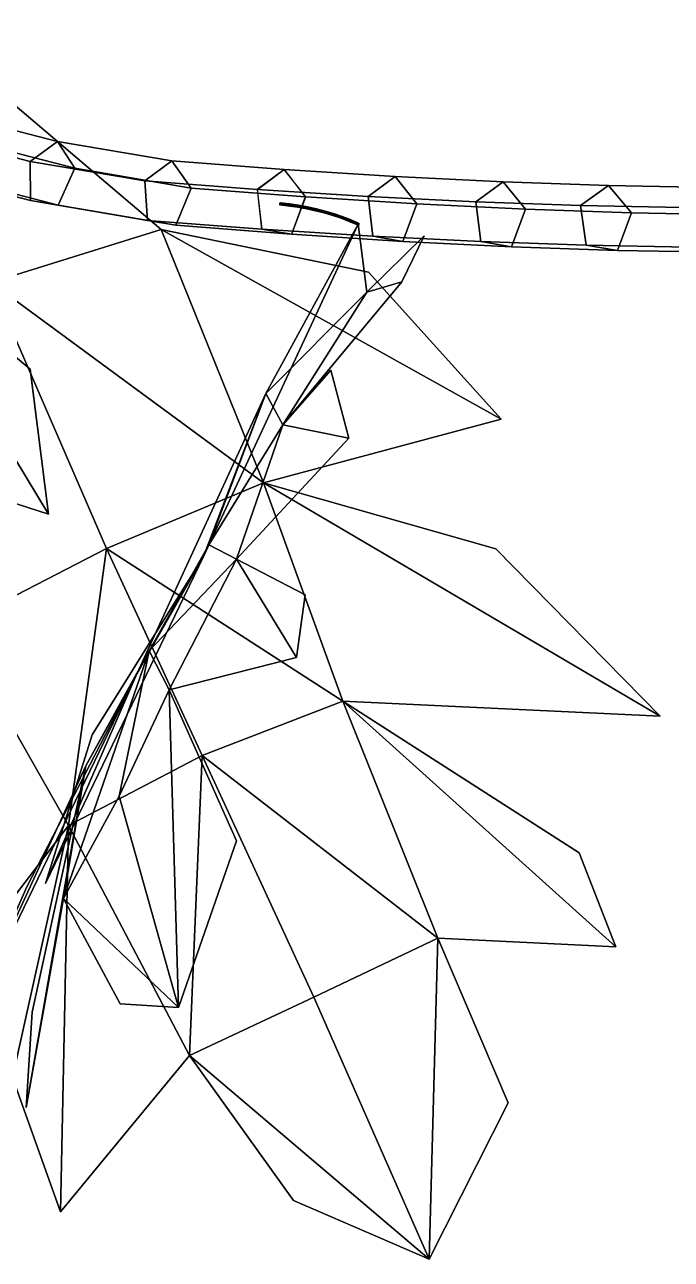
# Model space of a CAD drawing. Header units: metres. Extents: x -349 to 464, y -383 to 362.
# Drawn here: x 377.43 to 399.44, y -201.01 to -159.02 of the extents above; entities that cross this region are included whole.
import ezdxf

# ---------------------------------------------------------------- set-up
doc = ezdxf.new("R2010")
doc.units = ezdxf.units.M

msp = doc.modelspace()

# ---------------------------------------------------------------- linework, layer by layer
at = {"layer": 'Breeder_Leaf', "color": 3}
for points in [[(382.0763, -165.979, 79.2399), (376.2766, -167.783, 78.2653), (370.7701, -156.3867, 79.3538)], [(382.0763, -165.979, 79.2399), (370.7701, -156.3867, 79.3538), (376.2766, -167.783, 78.2653)], [(388.7774, -165.799, 372.5667), (385.641, -171.5636, 361.6895), (383.5169, -177.1063, 364.5464)], [(388.7774, -165.799, 372.5667), (383.5169, -177.1063, 364.5464), (385.641, -171.5636, 361.6895)], [(389.0762, -168.1186, 357.9249), (385.641, -171.5636, 361.6895), (388.7774, -165.799, 372.5667)], [(389.0762, -168.1186, 357.9249), (388.7774, -165.799, 372.5667), (385.641, -171.5636, 361.6895)], [(382.0763, -165.979, 79.2399), (385.5614, -174.5974, 78.1171), (376.2766, -167.783, 78.2653)], [(382.0763, -165.979, 79.2399), (376.2766, -167.783, 78.2653), (385.5614, -174.5974, 78.1171)], [(382.0763, -165.979, 79.2399), (393.6472, -172.4371, 78.7715), (385.5614, -174.5974, 78.1171)], [(382.0763, -165.979, 79.2399), (385.5614, -174.5974, 78.1171), (393.6472, -172.4371, 78.7715)], [(382.0763, -165.979, 79.2399), (389.1296, -167.4333, 79.345), (393.6472, -172.4371, 78.7715)], [(382.0763, -165.979, 79.2399), (393.6472, -172.4371, 78.7715), (389.1296, -167.4333, 79.345)], [(389.0762, -168.1186, 357.9249), (391.0197, -166.1956, 351.2615), (390.2637, -167.7636, 344.7234)], [(389.0762, -168.1186, 357.9249), (390.2637, -167.7636, 344.7234), (391.0197, -166.1956, 351.2615)], [(372.8115, -166.6852, 91.681), (378.2404, -175.6605, 99.7917), (370.4275, -173.1521, 98.01966)], [(372.8115, -166.6852, 91.681), (370.4275, -173.1521, 98.01966), (378.2404, -175.6605, 99.7917)], [(372.8115, -166.6852, 91.681), (377.6205, -170.7374, 95.1923), (378.2404, -175.6605, 99.7917)], [(372.8115, -166.6852, 91.681), (378.2404, -175.6605, 99.7917), (377.6205, -170.7374, 95.1923)], [(376.2766, -167.783, 78.2653), (380.2137, -176.8272, 78.1924), (375.0642, -179.4822, 78.4352)], [(376.2766, -167.783, 78.2653), (375.0642, -179.4822, 78.4352), (380.2137, -176.8272, 78.1924)], [(385.5614, -174.5974, 78.1171), (380.2137, -176.8272, 78.1924), (376.2766, -167.783, 78.2653)], [(385.5614, -174.5974, 78.1171), (376.2766, -167.783, 78.2653), (380.2137, -176.8272, 78.1924)], [(389.0762, -168.1186, 357.9249), (390.2637, -167.7636, 344.7234), (386.215, -172.6319, 350.2354)], [(389.0762, -168.1186, 357.9249), (386.215, -172.6319, 350.2354), (390.2637, -167.7636, 344.7234)], [(389.0762, -168.1186, 357.9249), (386.215, -172.6319, 350.2354), (385.641, -171.5636, 361.6895)], [(389.0762, -168.1186, 357.9249), (385.641, -171.5636, 361.6895), (386.215, -172.6319, 350.2354)], [(386.215, -172.6319, 350.2354), (387.851, -170.7691, 342.3932), (388.4622, -173.0794, 334.7372)], [(386.215, -172.6319, 350.2354), (388.4622, -173.0794, 334.7372), (387.851, -170.7691, 342.3932)], [(385.641, -171.5636, 361.6895), (381.2418, -181.0954, 356.3828), (383.5169, -177.1063, 364.5464)], [(385.641, -171.5636, 361.6895), (383.5169, -177.1063, 364.5464), (381.2418, -181.0954, 356.3828)], [(385.641, -171.5636, 361.6895), (383.6972, -176.7049, 353.4984), (381.2418, -181.0954, 356.3828)], [(385.641, -171.5636, 361.6895), (381.2418, -181.0954, 356.3828), (383.6972, -176.7049, 353.4984)], [(386.215, -172.6319, 350.2354), (383.6972, -176.7049, 353.4984), (385.641, -171.5636, 361.6895)], [(386.215, -172.6319, 350.2354), (385.641, -171.5636, 361.6895), (383.6972, -176.7049, 353.4984)], [(386.215, -172.6319, 350.2354), (384.6432, -177.1958, 343.9792), (383.6972, -176.7049, 353.4984)], [(386.215, -172.6319, 350.2354), (383.6972, -176.7049, 353.4984), (384.6432, -177.1958, 343.9792)], [(386.215, -172.6319, 350.2354), (388.4622, -173.0794, 334.7372), (384.6432, -177.1958, 343.9792)], [(386.215, -172.6319, 350.2354), (384.6432, -177.1958, 343.9792), (388.4622, -173.0794, 334.7372)], [(385.5614, -174.5974, 78.1171), (388.2609, -182.0218, 78.2894), (380.2137, -176.8272, 78.1924)], [(385.5614, -174.5974, 78.1171), (380.2137, -176.8272, 78.1924), (388.2609, -182.0218, 78.2894)], [(385.5614, -174.5974, 78.1171), (399.054, -182.5363, 78.7245), (388.2609, -182.0218, 78.2894)], [(385.5614, -174.5974, 78.1171), (388.2609, -182.0218, 78.2894), (399.054, -182.5363, 78.7245)], [(385.5614, -174.5974, 78.1171), (393.4691, -176.8449, 77.8634), (399.054, -182.5363, 78.7245)], [(385.5614, -174.5974, 78.1171), (399.054, -182.5363, 78.7245), (393.4691, -176.8449, 77.8634)], [(383.6972, -176.7049, 353.4984), (379.5096, -184.2252, 349.4219), (381.2418, -181.0954, 356.3828)], [(383.6972, -176.7049, 353.4984), (381.2418, -181.0954, 356.3828), (379.5096, -184.2252, 349.4219)], [(383.6972, -176.7049, 353.4984), (381.6673, -180.3163, 346.8923), (379.5096, -184.2252, 349.4219)], [(383.6972, -176.7049, 353.4984), (379.5096, -184.2252, 349.4219), (381.6673, -180.3163, 346.8923)], [(384.6432, -177.1958, 343.9792), (381.6673, -180.3163, 346.8923), (383.6972, -176.7049, 353.4984)], [(384.6432, -177.1958, 343.9792), (383.6972, -176.7049, 353.4984), (381.6673, -180.3163, 346.8923)], [(380.2137, -176.8272, 78.1924), (378.9247, -186.2515, 77.7119), (375.0642, -179.4822, 78.4352)], [(380.2137, -176.8272, 78.1924), (375.0642, -179.4822, 78.4352), (378.9247, -186.2515, 77.7119)], [(381.2418, -181.0954, 356.3828), (378.1332, -188.2215, 359.6195), (383.5169, -177.1063, 364.5464)], [(381.2418, -181.0954, 356.3828), (383.5169, -177.1063, 364.5464), (378.1332, -188.2215, 359.6195)], [(378.1332, -188.2215, 359.6195), (379.7312, -183.1757, 364.0351), (383.5169, -177.1063, 364.5464)], [(378.1332, -188.2215, 359.6195), (383.5169, -177.1063, 364.5464), (379.7312, -183.1757, 364.0351)], [(380.2137, -176.8272, 78.1924), (383.4678, -183.877, 77.4748), (378.9247, -186.2515, 77.7119)], [(380.2137, -176.8272, 78.1924), (378.9247, -186.2515, 77.7119), (383.4678, -183.877, 77.4748)], [(388.2609, -182.0218, 78.2894), (383.4678, -183.877, 77.4748), (380.2137, -176.8272, 78.1924)], [(388.2609, -182.0218, 78.2894), (380.2137, -176.8272, 78.1924), (383.4678, -183.877, 77.4748)], [(384.6432, -177.1958, 343.9792), (382.3502, -181.6452, 336.8535), (381.6673, -180.3163, 346.8923)], [(384.6432, -177.1958, 343.9792), (381.6673, -180.3163, 346.8923), (382.3502, -181.6452, 336.8535)], [(384.6432, -177.1958, 343.9792), (386.6813, -180.5403, 331.9232), (382.3502, -181.6452, 336.8535)], [(384.6432, -177.1958, 343.9792), (382.3502, -181.6452, 336.8535), (386.6813, -180.5403, 331.9232)], [(384.6432, -177.1958, 343.9792), (386.9756, -178.4114, 334.6404), (386.6813, -180.5403, 331.9232)], [(384.6432, -177.1958, 343.9792), (386.6813, -180.5403, 331.9232), (386.9756, -178.4114, 334.6404)], [(378.9247, -186.2515, 77.7119), (372.3485, -194.8292, 78.5285), (375.0642, -179.4822, 78.4352)], [(378.9247, -186.2515, 77.7119), (375.0642, -179.4822, 78.4352), (372.3485, -194.8292, 78.5285)], [(381.6673, -180.3163, 346.8923), (378.7477, -188.7393, 341.8161), (379.5096, -184.2252, 349.4219)], [(381.6673, -180.3163, 346.8923), (379.5096, -184.2252, 349.4219), (378.7477, -188.7393, 341.8161)], [(381.6673, -180.3163, 346.8923), (380.6434, -185.2512, 339.3342), (378.7477, -188.7393, 341.8161)], [(381.6673, -180.3163, 346.8923), (378.7477, -188.7393, 341.8161), (380.6434, -185.2512, 339.3342)], [(382.3502, -181.6452, 336.8535), (380.6434, -185.2512, 339.3342), (381.6673, -180.3163, 346.8923)], [(382.3502, -181.6452, 336.8535), (381.6673, -180.3163, 346.8923), (380.6434, -185.2512, 339.3342)], [(379.5096, -184.2252, 349.4219), (374.9802, -194.0292, 350.3475), (381.2418, -181.0954, 356.3828)], [(379.5096, -184.2252, 349.4219), (381.2418, -181.0954, 356.3828), (374.9802, -194.0292, 350.3475)], [(374.9802, -194.0292, 350.3475), (377.5075, -188.3382, 355.1609), (381.2418, -181.0954, 356.3828)], [(374.9802, -194.0292, 350.3475), (381.2418, -181.0954, 356.3828), (377.5075, -188.3382, 355.1609)], [(382.3502, -181.6452, 336.8535), (382.6698, -192.4487, 331.6854), (380.6434, -185.2512, 339.3342)], [(382.3502, -181.6452, 336.8535), (380.6434, -185.2512, 339.3342), (382.6698, -192.4487, 331.6854)], [(382.3502, -181.6452, 336.8535), (384.6349, -186.7745, 332.2289), (382.6698, -192.4487, 331.6854)], [(382.3502, -181.6452, 336.8535), (382.6698, -192.4487, 331.6854), (384.6349, -186.7745, 332.2289)], [(388.2609, -182.0218, 78.2894), (391.4941, -190.0851, 77.6893), (383.4678, -183.877, 77.4748)], [(388.2609, -182.0218, 78.2894), (383.4678, -183.877, 77.4748), (391.4941, -190.0851, 77.6893)], [(388.2609, -182.0218, 78.2894), (397.5447, -190.3796, 80.4445), (391.4941, -190.0851, 77.6893)], [(388.2609, -182.0218, 78.2894), (391.4941, -190.0851, 77.6893), (397.5447, -190.3796, 80.4445)], [(388.2609, -182.0218, 78.2894), (396.306, -187.1807, 79.9606), (397.5447, -190.3796, 80.4445)], [(388.2609, -182.0218, 78.2894), (397.5447, -190.3796, 80.4445), (396.306, -187.1807, 79.9606)], [(383.4678, -183.877, 77.4748), (383.0439, -194.0822, 78.4308), (378.9247, -186.2515, 77.7119)], [(383.4678, -183.877, 77.4748), (378.9247, -186.2515, 77.7119), (383.0439, -194.0822, 78.4308)], [(383.4678, -183.877, 77.4748), (387.2755, -192.0954, 78.1706), (383.0439, -194.0822, 78.4308)], [(383.4678, -183.877, 77.4748), (383.0439, -194.0822, 78.4308), (387.2755, -192.0954, 78.1706)], [(391.4941, -190.0851, 77.6893), (387.2755, -192.0954, 78.1706), (383.4678, -183.877, 77.4748)], [(391.4941, -190.0851, 77.6893), (383.4678, -183.877, 77.4748), (387.2755, -192.0954, 78.1706)], [(378.7477, -188.7393, 341.8161), (377.4753, -195.8444, 342.848), (379.5096, -184.2252, 349.4219)], [(378.7477, -188.7393, 341.8161), (379.5096, -184.2252, 349.4219), (377.4753, -195.8444, 342.848)], [(377.4753, -195.8444, 342.848), (377.6822, -192.6028, 346.5828), (379.5096, -184.2252, 349.4219)], [(377.4753, -195.8444, 342.848), (379.5096, -184.2252, 349.4219), (377.6822, -192.6028, 346.5828)], [(380.6434, -185.2512, 339.3342), (382.6698, -192.4487, 331.6854), (378.7477, -188.7393, 341.8161)], [(380.6434, -185.2512, 339.3342), (378.7477, -188.7393, 341.8161), (382.6698, -192.4487, 331.6854)], [(378.6512, -199.3916, 80.814), (377.0201, -194.8239, 79.826), (378.9247, -186.2515, 77.7119)], [(378.6512, -199.3916, 80.814), (378.9247, -186.2515, 77.7119), (377.0201, -194.8239, 79.826)], [(383.0439, -194.0822, 78.4308), (378.6512, -199.3916, 80.814), (378.9247, -186.2515, 77.7119)], [(383.0439, -194.0822, 78.4308), (378.9247, -186.2515, 77.7119), (378.6512, -199.3916, 80.814)], [(382.6698, -192.4487, 331.6854), (380.6831, -192.3168, 336.488), (378.7477, -188.7393, 341.8161)], [(382.6698, -192.4487, 331.6854), (378.7477, -188.7393, 341.8161), (380.6831, -192.3168, 336.488)], [(391.4941, -190.0851, 77.6893), (391.1936, -201.0088, 82.5995), (387.2755, -192.0954, 78.1706)], [(391.4941, -190.0851, 77.6893), (387.2755, -192.0954, 78.1706), (391.1936, -201.0088, 82.5995)], [(391.4941, -190.0851, 77.6893), (393.8788, -195.6922, 81.6631), (391.1936, -201.0088, 82.5995)], [(391.4941, -190.0851, 77.6893), (391.1936, -201.0088, 82.5995), (393.8788, -195.6922, 81.6631)], [(387.2755, -192.0954, 78.1706), (391.1936, -201.0088, 82.5995), (383.0439, -194.0822, 78.4308)], [(387.2755, -192.0954, 78.1706), (383.0439, -194.0822, 78.4308), (391.1936, -201.0088, 82.5995)], [(391.1936, -201.0088, 82.5995), (386.5767, -199.0105, 81.2881), (383.0439, -194.0822, 78.4308)], [(391.1936, -201.0088, 82.5995), (383.0439, -194.0822, 78.4308), (386.5767, -199.0105, 81.2881)]]:
    msp.add_3dface(points, dxfattribs=at)
at = {"layer": 'Breeder_Petiole', "color": 3}
for points in [[(373.6441, -162.6413, 387.0982), (377.6133, -163.6668, 383.1984), (378.5413, -162.9942, 383.9662), (374.5832, -161.9733, 387.8567)], [(374.5832, -161.9733, 387.8567), (378.5413, -162.9942, 383.9662), (379.1402, -163.902, 384.815), (375.1212, -162.8642, 388.7622)], [(373.593, -163.9512, 387.528), (377.63, -164.9966, 383.5654), (377.6133, -163.6668, 383.1984), (373.6441, -162.6413, 387.0982)], [(375.1212, -162.8642, 388.7622), (379.1402, -163.902, 384.815), (378.5685, -165.1582, 384.5635), (374.5, -164.1051, 388.5561)], [(377.6133, -163.6668, 383.1984), (381.5235, -164.3287, 379.1627), (382.4405, -163.6524, 379.9405), (378.5413, -162.9942, 383.9662)], [(378.5413, -162.9942, 383.9662), (382.4405, -163.6524, 379.9405), (383.0996, -164.5717, 380.7303), (379.1402, -163.902, 384.815)], [(377.63, -164.9966, 383.5654), (381.6073, -165.6723, 379.4645), (381.5235, -164.3287, 379.1627), (377.6133, -163.6668, 383.1984)], [(381.5235, -164.3287, 379.1627), (385.3557, -164.6239, 375.0103), (386.2618, -163.9449, 375.7986), (382.4405, -163.6524, 379.9405)], [(382.4405, -163.6524, 379.9405), (386.2618, -163.9449, 375.7986), (386.9799, -164.8701, 376.5276), (383.0996, -164.5717, 380.7303)], [(374.5, -164.1051, 388.5561), (378.5685, -165.1582, 384.5635), (377.63, -164.9966, 383.5654), (373.593, -163.9512, 387.528)], [(379.1402, -163.902, 384.815), (383.0996, -164.5717, 380.7303), (382.5769, -165.8389, 380.4317), (378.5685, -165.1582, 384.5635)], [(385.3364, -164.6226, 375.0318), (389.1159, -164.863, 370.7505), (390.0352, -164.1849, 371.524), (386.2557, -163.9445, 375.8053)], [(386.2557, -163.9445, 375.8053), (390.0352, -164.1849, 371.524), (390.775, -165.1116, 372.229), (386.9955, -164.8712, 376.5103)], [(389.1159, -164.863, 370.7505), (392.7814, -165.0437, 366.4061), (393.7137, -164.3664, 367.1646), (390.0352, -164.1849, 371.524)], [(390.0352, -164.1849, 371.524), (393.7137, -164.3664, 367.1646), (394.4745, -165.2943, 367.8452), (390.775, -165.1116, 372.229)], [(381.6073, -165.6723, 379.4645), (385.5055, -165.9752, 375.2449), (385.3557, -164.6239, 375.0103), (381.5235, -164.3287, 379.1627)], [(383.0996, -164.5717, 380.7303), (386.9799, -164.8701, 376.5276), (386.5055, -166.1439, 376.1802), (382.5769, -165.8389, 380.4317)], [(392.7814, -165.0437, 366.4061), (396.3502, -165.1661, 361.9799), (397.2951, -164.4893, 362.7231), (393.7137, -164.3664, 367.1646)], [(393.7137, -164.3664, 367.1646), (397.2951, -164.4893, 362.7231), (398.0764, -165.4181, 363.3788), (394.4745, -165.2943, 367.8452)], [(396.3502, -165.1661, 361.9799), (399.82, -165.23, 357.4744), (400.7771, -164.5535, 358.202), (397.2951, -164.4893, 362.7231)], [(397.2951, -164.4893, 362.7231), (400.7771, -164.5535, 358.202), (401.5785, -165.4828, 358.8325), (398.0764, -165.4181, 363.3788)], [(378.5685, -165.1582, 384.5635), (382.5769, -165.8389, 380.4317), (381.6073, -165.6723, 379.4645), (377.63, -164.9966, 383.5654)], [(385.4994, -165.9747, 375.2516), (389.2789, -166.2151, 370.9703), (389.1159, -164.863, 370.7505), (385.3364, -164.6226, 375.0318)], [(386.9955, -164.8712, 376.5103), (390.775, -165.1116, 372.229), (390.3005, -166.3854, 371.8817), (386.521, -166.145, 376.163)], [(389.2789, -166.2151, 370.9703), (392.9574, -166.3966, 366.6109), (392.7814, -165.0437, 366.4061), (389.1159, -164.863, 370.7505)], [(386.0984, -165.0968, 375.7298), (386.4118, -165.1319, 375.3839), (386.4433, -165.1087, 375.4101), (386.1302, -165.0735, 375.7562)], [(386.103, -165.1432, 375.7386), (386.4163, -165.1779, 375.3925), (386.4118, -165.1319, 375.3839), (386.0984, -165.0968, 375.7298)], [(386.1376, -165.149, 375.7705), (386.4506, -165.1837, 375.4242), (386.4163, -165.1779, 375.3925), (386.103, -165.1432, 375.7386)], [(386.1302, -165.0735, 375.7562), (386.4433, -165.1087, 375.4101), (386.4676, -165.1403, 375.4352), (386.1547, -165.1053, 375.7816)], [(386.1547, -165.1053, 375.7816), (386.4676, -165.1403, 375.4352), (386.4506, -165.1837, 375.4242), (386.1376, -165.149, 375.7705)], [(386.4118, -165.1319, 375.3839), (386.7209, -165.1773, 375.0353), (386.7528, -165.1544, 375.0607), (386.4433, -165.1087, 375.4101)], [(386.4163, -165.1779, 375.3925), (386.7247, -165.2229, 375.0446), (386.7209, -165.1773, 375.0353), (386.4118, -165.1319, 375.3839)], [(386.4506, -165.1837, 375.4242), (386.7591, -165.2287, 375.0758), (386.7247, -165.2229, 375.0446), (386.4163, -165.1779, 375.3925)], [(386.4433, -165.1087, 375.4101), (386.7528, -165.1544, 375.0607), (386.7767, -165.1857, 375.0859), (386.4676, -165.1403, 375.4352)], [(386.4676, -165.1403, 375.4352), (386.7767, -165.1857, 375.0859), (386.7591, -165.2287, 375.0758), (386.4506, -165.1837, 375.4242)], [(386.7209, -165.1773, 375.0353), (387.0257, -165.233, 374.6845), (387.058, -165.2105, 374.709), (386.7528, -165.1544, 375.0607)], [(386.7247, -165.2229, 375.0446), (387.0288, -165.2782, 374.6945), (387.0257, -165.233, 374.6845), (386.7209, -165.1773, 375.0353)], [(386.7591, -165.2287, 375.0758), (387.0631, -165.284, 374.7251), (387.0288, -165.2782, 374.6945), (386.7247, -165.2229, 375.0446)], [(386.7528, -165.1544, 375.0607), (387.058, -165.2105, 374.709), (387.0814, -165.2415, 374.7342), (386.7767, -165.1857, 375.0859)], [(386.7767, -165.1857, 375.0859), (387.0814, -165.2415, 374.7342), (387.0631, -165.284, 374.7251), (386.7591, -165.2287, 375.0758)], [(387.0257, -165.233, 374.6845), (387.3259, -165.2992, 374.3316), (387.3586, -165.2769, 374.3552), (387.058, -165.2105, 374.709)], [(387.0288, -165.2782, 374.6945), (387.3285, -165.3439, 374.3421), (387.3259, -165.2992, 374.3316), (387.0257, -165.233, 374.6845)], [(387.0631, -165.284, 374.7251), (387.3627, -165.3497, 374.3723), (387.3285, -165.3439, 374.3421), (387.0288, -165.2782, 374.6945)], [(387.058, -165.2105, 374.709), (387.3586, -165.2769, 374.3552), (387.3816, -165.3076, 374.3805), (387.0814, -165.2415, 374.7342)], [(387.0814, -165.2415, 374.7342), (387.3816, -165.3076, 374.3805), (387.3627, -165.3497, 374.3723), (387.0631, -165.284, 374.7251)], [(387.3259, -165.2992, 374.3316), (387.6214, -165.3756, 373.9768), (387.6544, -165.3536, 373.9995), (387.3586, -165.2769, 374.3552)], [(387.3285, -165.3439, 374.3421), (387.6234, -165.4199, 373.9879), (387.6214, -165.3756, 373.9768), (387.3259, -165.2992, 374.3316)], [(387.3627, -165.3497, 374.3723), (387.6576, -165.4256, 374.0176), (387.6234, -165.4199, 373.9879), (387.3285, -165.3439, 374.3421)], [(387.3586, -165.2769, 374.3552), (387.6544, -165.3536, 373.9995), (387.6771, -165.3841, 374.0249), (387.3816, -165.3076, 374.3805)], [(387.3816, -165.3076, 374.3805), (387.6771, -165.3841, 374.0249), (387.6576, -165.4256, 374.0176), (387.3627, -165.3497, 374.3723)], [(387.6214, -165.3756, 373.9768), (387.912, -165.4623, 373.6203), (387.9453, -165.4406, 373.6421), (387.6544, -165.3536, 373.9995)], [(387.6234, -165.4199, 373.9879), (387.9134, -165.506, 373.632), (387.912, -165.4623, 373.6203), (387.6214, -165.3756, 373.9768)], [(387.6576, -165.4256, 374.0176), (387.9476, -165.5118, 373.6612), (387.9134, -165.506, 373.632), (387.6234, -165.4199, 373.9879)], [(387.6544, -165.3536, 373.9995), (387.9453, -165.4406, 373.6421), (387.9676, -165.4708, 373.6676), (387.6771, -165.3841, 374.0249)], [(387.6771, -165.3841, 374.0249), (387.9676, -165.4708, 373.6676), (387.9476, -165.5118, 373.6612), (387.6576, -165.4256, 374.0176)], [(387.912, -165.4623, 373.6203), (388.1976, -165.5592, 373.2623), (388.2311, -165.5379, 373.2833), (387.9453, -165.4406, 373.6421)], [(387.9453, -165.4406, 373.6421), (388.2311, -165.5379, 373.2833), (388.253, -165.5677, 373.3088), (387.9676, -165.4708, 373.6676)], [(390.775, -165.1116, 372.229), (394.4745, -165.2943, 367.8452), (394.0001, -166.568, 367.4979), (390.3005, -166.3854, 371.8817)], [(392.9574, -166.3966, 366.6109), (396.5388, -166.5195, 362.1694), (396.3502, -165.1661, 361.9799), (392.7814, -165.0437, 366.4061)], [(394.4745, -165.2943, 367.8452), (398.0764, -165.4181, 363.3788), (397.602, -166.6918, 363.0315), (394.0001, -166.568, 367.4979)], [(396.5388, -166.5195, 362.1694), (400.0208, -166.5838, 357.6484), (399.82, -165.23, 357.4744), (396.3502, -165.1661, 361.9799)], [(398.0764, -165.4181, 363.3788), (401.5785, -165.4828, 358.8325), (401.104, -166.7565, 358.4851), (397.602, -166.6918, 363.0315)], [(382.5769, -165.8389, 380.4317), (386.5055, -166.1439, 376.1802), (385.5055, -165.9752, 375.2449), (381.6073, -165.6723, 379.4645)], [(387.9134, -165.506, 373.632), (388.1984, -165.6024, 373.2747), (388.1976, -165.5592, 373.2623), (387.912, -165.4623, 373.6203)], [(387.9476, -165.5118, 373.6612), (388.2325, -165.6082, 373.3034), (388.1984, -165.6024, 373.2747), (387.9134, -165.506, 373.632)], [(387.9676, -165.4708, 373.6676), (388.253, -165.5677, 373.3088), (388.2325, -165.6082, 373.3034), (387.9476, -165.5118, 373.6612)], [(388.1976, -165.5592, 373.2623), (388.4778, -165.6662, 372.9031), (388.5117, -165.6453, 372.9232), (388.2311, -165.5379, 373.2833)], [(388.1984, -165.6024, 373.2747), (388.4781, -165.7089, 372.916), (388.4778, -165.6662, 372.9031), (388.1976, -165.5592, 373.2623)], [(388.2325, -165.6082, 373.3034), (388.5122, -165.7147, 372.9443), (388.4781, -165.7089, 372.916), (388.1984, -165.6024, 373.2747)], [(388.2311, -165.5379, 373.2833), (388.5117, -165.6453, 372.9232), (388.5332, -165.6748, 372.9488), (388.253, -165.5677, 373.3088)], [(388.253, -165.5677, 373.3088), (388.5332, -165.6748, 372.9488), (388.5122, -165.7147, 372.9443), (388.2325, -165.6082, 373.3034)], [(388.4778, -165.6662, 372.9031), (388.7525, -165.7832, 372.5427), (388.7869, -165.7625, 372.5621), (388.5117, -165.6453, 372.9232)], [(388.4781, -165.7089, 372.916), (388.7523, -165.8257, 372.5563), (388.7525, -165.7832, 372.5427), (388.4778, -165.6662, 372.9031)], [(388.5122, -165.7147, 372.9443), (388.7865, -165.8316, 372.5843), (388.7523, -165.8257, 372.5563), (388.4781, -165.7089, 372.916)], [(388.5117, -165.6453, 372.9232), (388.7869, -165.7625, 372.5621), (388.8082, -165.7919, 372.5879), (388.5332, -165.6748, 372.9488)], [(388.5332, -165.6748, 372.9488), (388.8082, -165.7919, 372.5879), (388.7865, -165.8316, 372.5843), (388.5122, -165.7147, 372.9443)], [(386.521, -166.145, 376.163), (390.3005, -166.3854, 371.8817), (389.2789, -166.2151, 370.9703), (385.4994, -165.9747, 375.2516)], [(390.3005, -166.3854, 371.8817), (394.0001, -166.568, 367.4979), (392.9574, -166.3966, 366.6109), (389.2789, -166.2151, 370.9703)], [(394.0001, -166.568, 367.4979), (397.602, -166.6918, 363.0315), (396.5388, -166.5195, 362.1694), (392.9574, -166.3966, 366.6109)], [(397.602, -166.6918, 363.0315), (401.104, -166.7565, 358.4851), (400.0208, -166.5838, 357.6484), (396.5388, -166.5195, 362.1694)]]:
    msp.add_3dface(points, dxfattribs=at)

doc.saveas('drawing.dxf')
